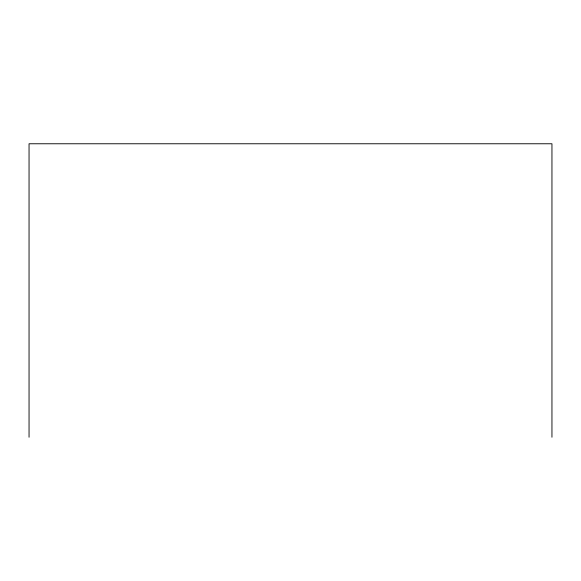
<?xml version="1.0" encoding="UTF-8"?>
<svg xmlns="http://www.w3.org/2000/svg" width="581" height="581" viewBox="0 0 581 581"><rect width="100%" height="100%" fill="white"/><g stroke="black" fill="none" stroke-linecap="round" stroke-linejoin="round"><path stroke-width="0.87" d="M551.95 437.232L551.95 143.768L29.05 143.768L29.05 437.232"/></g></svg>
